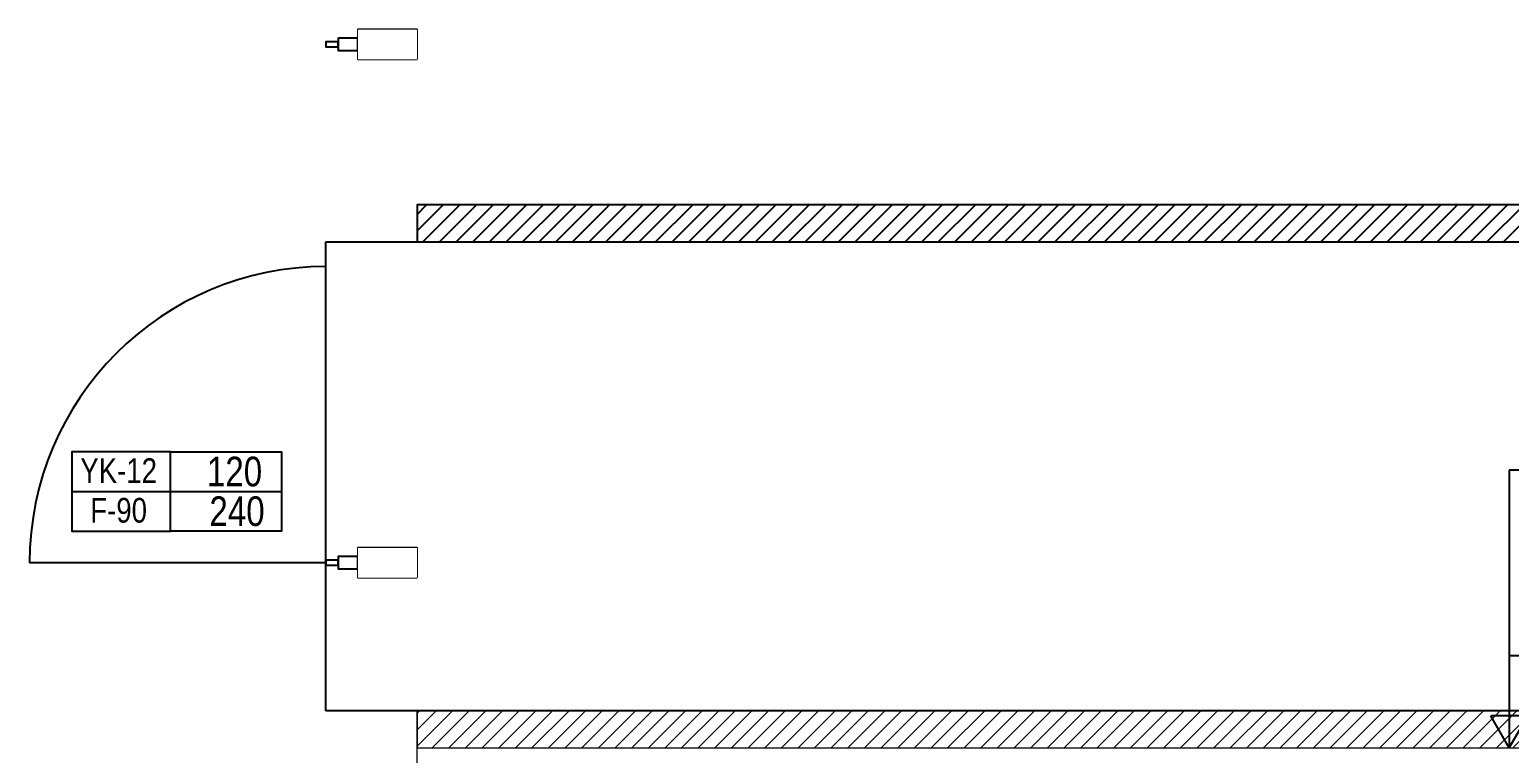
# Model space of a CAD drawing. Header units: centimetres. Extents: x -72470 to -43129, y -18750 to -16337.
# Drawn here: x -72470 to -71870, y -16679 to -16386 of the extents above; entities that cross this region are included whole.
import ezdxf
from ezdxf.enums import TextEntityAlignment as Align

# ---------------------------------------------------------------- set-up
doc = ezdxf.new("R2010")
doc.units = ezdxf.units.CM
doc.header["$MEASUREMENT"] = 0
doc.linetypes.add('DUZ', pattern=[0])
doc.layers.get('0').update_dxf_attribs({"linetype": 'DUZ', "lineweight": 0})
doc.layers.add('11-021_3001-BLOK_B_ZEMIN_KAT$0$2DALANNET', color=1, linetype='Continuous', plot=False)
for name, color, linetype in [('11-021_3001-BLOK_B_ZEMIN_KAT$0$2DDUVAR', 3, 'Continuous'), ('11-021_3001-BLOK_B_ZEMIN_KAT$0$2DKAPI', 180, 'Continuous'), ('11-021_3001-BLOK_B_ZEMIN_KAT$0$2DKAPIPOZU', 162, 'Continuous'), ('11-021_3001-BLOK_B_ZEMIN_KAT$0$2DKONST1', 6, 'Continuous'), ('11-021_3001-BLOK_B_ZEMIN_KAT$0$2DPOZ DUVAR', 144, 'Continuous'), ('11-021_3001-BLOK_B_ZEMIN_KAT$0$2DTARAMA-DUVAR', 250, 'Continuous')]:
    doc.layers.add(name, color=color, linetype=linetype)
doc.layers.add('TEFRIS', color=30, linetype='Continuous', lineweight=9)
doc.styles.add('11-021_3001-BLOK_B_ZEMIN_KAT$0$ARIAL', font='arial.ttf', dxfattribs={"width": 0.8})
doc.styles.add('11-021_3001-BLOK_B_ZEMIN_KAT$0$OLCU', font='arial.ttf', dxfattribs={"width": 0.8})
doc.styles.add('11-021_3001-BLOK_B_ZEMIN_KAT$0$yazi', font='calibri.ttf', dxfattribs={"width": 0.6})
pattern_1 = [(45, (-64549.759, -17951.807), (-3.367596, 3.367596), [])]

# ---------------------------------------------------------------- blocks, each defined once
blk = doc.blocks.new('11-021_3001-BLOK_B_ZEMIN_KAT$0$KT-120')
blk.add_lwpolyline([(0, 0), (0, 120)])
blk.add_arc((0, 0), 120, 0, 90)
blk = doc.blocks.new('*U16')
for p, q in [((-3.64, 0), (-12.3, 5)), ((-12.3, 5), (-12.3, -5)), ((-78.6, 0), (-28.6, 0)), ((-28.6, 0), (-3.64, 0)), ((-3.64, 0), (-12.3, -5))]:
    blk.add_line(p, q)
blk.add_lwpolyline([(-78.6, 0), (-28.6, 0), (-28.6, 20), (-78.6, 20)], close=True)
at = {"style": '11-021_3001-BLOK_B_ZEMIN_KAT$0$yazi'}
blk.add_attdef('DUVARTIPI', text='', height=9, dxfattribs=at).set_placement((-52.63, 8.31), align=Align.MIDDLE_CENTER)
blk = doc.blocks.new('11-021_3001-BLOK_B_ZEMIN_KAT$0$KAPINO')
blk.add_line((-19.02, 11.06), (65.98, 11.06))
for points in [[(20.98, 27.13), (-19.02, 27.13), (-19.02, -5), (20.98, -5)], [(20.98, 27.13), (65.98, 27.13), (65.98, -5), (20.98, -5)]]:
    blk.add_lwpolyline(points, close=True)
at = {"color": 2, "style": '11-021_3001-BLOK_B_ZEMIN_KAT$0$OLCU', "width": 0.8}
for tag, height, p in [('KAP.NO', 10, (-0.03, 19.47)), ('GENISLIK', 12, (46.93, 19.1)), ('YANGIN', 10, (-0.03, 3.4)), ('YUKSEKLIK', 12, (47.93, 3.03))]:
    blk.add_attdef(tag, text='', height=height, dxfattribs=at).set_placement(p, align=Align.MIDDLE_CENTER)

msp = doc.modelspace()

# ---------------------------------------------------------------- hatches: boundary and pattern name
at = {"layer": '11-021_3001-BLOK_B_ZEMIN_KAT$0$2DTARAMA-DUVAR'}
h = msp.add_hatch(dxfattribs=at)
h.set_pattern_fill('ANSI31', color=256, scale=1.5)
h.set_pattern_definition(pattern_1)
h.paths.add_polyline_path([(-71484.76, -16456.81), (-72312.76, -16456.81), (-72312.76, -16471.81), (-71469.76, -16471.81), (-71469.76, -16406.81), (-71449.46, -16406.81), (-71449.76, -16391.81), (-71484.76, -16391.81)])
at = {"layer": 'TEFRIS', "linetype": 'Continuous'}
h = msp.add_hatch(dxfattribs=at)
h.set_pattern_fill('ANSI31', color=0, scale=1.5)
h.set_pattern_definition(pattern_1)
h.paths.add_polyline_path([(-71407.26, -16661.81), (-72312.76, -16661.81), (-72312.76, -16676.81), (-71407.26, -16676.81)])

# ---------------------------------------------------------------- linework, layer by layer
at = {"layer": '11-021_3001-BLOK_B_ZEMIN_KAT$0$2DDUVAR', "ltscale": 0.0001}
msp.add_lwpolyline([(-71484.76, -16391.81), (-71484.76, -16456.81), (-72312.76, -16456.81), (-72312.76, -16471.81), (-71469.76, -16471.81), (-71469.76, -16406.81), (-71449.76, -16406.81), (-71449.76, -16391.81), (-71484.76, -16391.81)], dxfattribs=at)
at = {"layer": '11-021_3001-BLOK_B_ZEMIN_KAT$0$2DKONST1'}
for points in [[(-72312.76, -16397.81), (-72312.76, -16385.81), (-72336.76, -16385.81), (-72336.76, -16397.81)], [(-72313.76, -16396.81), (-72313.76, -16386.81), (-72335.76, -16386.81), (-72335.76, -16396.81)], [(-72344.76, -16392.81), (-72344.76, -16390.81), (-72349.76, -16390.81), (-72349.76, -16392.81)], [(-72344.76, -16392.81), (-72344.76, -16390.81), (-72349.76, -16390.81), (-72349.76, -16392.81)], [(-72344.76, -16392.81), (-72344.76, -16390.81), (-72349.76, -16390.81), (-72349.76, -16392.81)], [(-72344.76, -16392.81), (-72344.76, -16390.81), (-72349.76, -16390.81), (-72349.76, -16392.81)], [(-72344.76, -16392.81), (-72344.76, -16390.81), (-72349.76, -16390.81), (-72349.76, -16392.81)], [(-72344.76, -16392.81), (-72344.76, -16390.81), (-72349.76, -16390.81), (-72349.76, -16392.81)], [(-72344.76, -16392.81), (-72344.76, -16390.81), (-72349.76, -16390.81), (-72349.76, -16392.81)], [(-72344.76, -16392.81), (-72344.76, -16390.81), (-72349.76, -16390.81), (-72349.76, -16392.81)], [(-72344.76, -16392.81), (-72344.76, -16390.81), (-72349.76, -16390.81), (-72349.76, -16392.81)], [(-72344.76, -16392.81), (-72344.76, -16390.81), (-72349.76, -16390.81), (-72349.76, -16392.81)], [(-72344.76, -16392.81), (-72344.76, -16390.81), (-72349.76, -16390.81), (-72349.76, -16392.81)], [(-72344.76, -16392.81), (-72344.76, -16390.81), (-72349.76, -16390.81), (-72349.76, -16392.81)], [(-72344.76, -16392.81), (-72344.76, -16390.81), (-72349.76, -16390.81), (-72349.76, -16392.81)], [(-72344.76, -16392.81), (-72344.76, -16390.81), (-72349.76, -16390.81), (-72349.76, -16392.81)], [(-72344.76, -16392.81), (-72344.76, -16390.81), (-72349.76, -16390.81), (-72349.76, -16392.81)], [(-72344.76, -16392.81), (-72344.76, -16390.81), (-72349.76, -16390.81), (-72349.76, -16392.81)], [(-72344.76, -16392.81), (-72344.76, -16390.81), (-72349.76, -16390.81), (-72349.76, -16392.81)], [(-72344.76, -16392.81), (-72344.76, -16390.81), (-72349.76, -16390.81), (-72349.76, -16392.81)], [(-72344.76, -16392.81), (-72344.76, -16390.81), (-72349.76, -16390.81), (-72349.76, -16392.81)], [(-72344.76, -16392.81), (-72344.76, -16390.81), (-72349.76, -16390.81), (-72349.76, -16392.81)], [(-72344.76, -16392.81), (-72344.76, -16390.81), (-72349.76, -16390.81), (-72349.76, -16392.81)], [(-72344.76, -16392.81), (-72344.76, -16390.81), (-72349.76, -16390.81), (-72349.76, -16392.81)], [(-72344.76, -16392.81), (-72344.76, -16390.81), (-72349.76, -16390.81), (-72349.76, -16392.81)], [(-72344.76, -16392.81), (-72344.76, -16390.81), (-72349.76, -16390.81), (-72349.76, -16392.81)], [(-72344.76, -16392.81), (-72344.76, -16390.81), (-72349.76, -16390.81), (-72349.76, -16392.81)], [(-72336.76, -16394.31), (-72336.76, -16389.31), (-72344.76, -16389.31), (-72344.76, -16394.31)], [(-72312.76, -16607.81), (-72312.76, -16595.81), (-72336.76, -16595.81), (-72336.76, -16607.81)], [(-72313.76, -16606.81), (-72313.76, -16596.81), (-72335.76, -16596.81), (-72335.76, -16606.81)], [(-72344.76, -16602.81), (-72344.76, -16600.81), (-72349.76, -16600.81), (-72349.76, -16602.81)], [(-72344.76, -16602.81), (-72344.76, -16600.81), (-72349.76, -16600.81), (-72349.76, -16602.81)], [(-72344.76, -16602.81), (-72344.76, -16600.81), (-72349.76, -16600.81), (-72349.76, -16602.81)], [(-72344.76, -16602.81), (-72344.76, -16600.81), (-72349.76, -16600.81), (-72349.76, -16602.81)], [(-72344.76, -16602.81), (-72344.76, -16600.81), (-72349.76, -16600.81), (-72349.76, -16602.81)], [(-72344.76, -16602.81), (-72344.76, -16600.81), (-72349.76, -16600.81), (-72349.76, -16602.81)], [(-72344.76, -16602.81), (-72344.76, -16600.81), (-72349.76, -16600.81), (-72349.76, -16602.81)], [(-72344.76, -16602.81), (-72344.76, -16600.81), (-72349.76, -16600.81), (-72349.76, -16602.81)], [(-72344.76, -16602.81), (-72344.76, -16600.81), (-72349.76, -16600.81), (-72349.76, -16602.81)], [(-72344.76, -16602.81), (-72344.76, -16600.81), (-72349.76, -16600.81), (-72349.76, -16602.81)], [(-72344.76, -16602.81), (-72344.76, -16600.81), (-72349.76, -16600.81), (-72349.76, -16602.81)], [(-72344.76, -16602.81), (-72344.76, -16600.81), (-72349.76, -16600.81), (-72349.76, -16602.81)], [(-72344.76, -16602.81), (-72344.76, -16600.81), (-72349.76, -16600.81), (-72349.76, -16602.81)], [(-72344.76, -16602.81), (-72344.76, -16600.81), (-72349.76, -16600.81), (-72349.76, -16602.81)], [(-72344.76, -16602.81), (-72344.76, -16600.81), (-72349.76, -16600.81), (-72349.76, -16602.81)], [(-72344.76, -16602.81), (-72344.76, -16600.81), (-72349.76, -16600.81), (-72349.76, -16602.81)], [(-72344.76, -16602.81), (-72344.76, -16600.81), (-72349.76, -16600.81), (-72349.76, -16602.81)], [(-72344.76, -16602.81), (-72344.76, -16600.81), (-72349.76, -16600.81), (-72349.76, -16602.81)], [(-72344.76, -16602.81), (-72344.76, -16600.81), (-72349.76, -16600.81), (-72349.76, -16602.81)], [(-72344.76, -16602.81), (-72344.76, -16600.81), (-72349.76, -16600.81), (-72349.76, -16602.81)], [(-72344.76, -16602.81), (-72344.76, -16600.81), (-72349.76, -16600.81), (-72349.76, -16602.81)], [(-72344.76, -16602.81), (-72344.76, -16600.81), (-72349.76, -16600.81), (-72349.76, -16602.81)], [(-72344.76, -16602.81), (-72344.76, -16600.81), (-72349.76, -16600.81), (-72349.76, -16602.81)], [(-72344.76, -16602.81), (-72344.76, -16600.81), (-72349.76, -16600.81), (-72349.76, -16602.81)], [(-72344.76, -16602.81), (-72344.76, -16600.81), (-72349.76, -16600.81), (-72349.76, -16602.81)], [(-72336.76, -16604.31), (-72336.76, -16599.31), (-72344.76, -16599.31), (-72344.76, -16604.31)]]:
    msp.add_lwpolyline(points, close=True, dxfattribs=at)
at = {"layer": 'TEFRIS', "color": 0, "linetype": 'Continuous'}
msp.add_line((-72312.68, -16806.31), (-72312.76, -16661.81), dxfattribs=at)
msp.add_lwpolyline([(-71407.26, -16661.81), (-72312.76, -16661.81), (-72312.76, -16676.81), (-71407.26, -16676.81)], dxfattribs=at)

# ---------------------------------------------------------------- block references
at = {"layer": '11-021_3001-BLOK_B_ZEMIN_KAT$0$2DKAPI', "rotation": 90}
msp.add_blockref('11-021_3001-BLOK_B_ZEMIN_KAT$0$KT-120', (-72349.76, -16601.81), dxfattribs=at)
at = {"layer": '11-021_3001-BLOK_B_ZEMIN_KAT$0$2DKAPIPOZU'}
msp.add_blockref('11-021_3001-BLOK_B_ZEMIN_KAT$0$KAPINO', (-72433.66, -16583.95), dxfattribs=at).add_auto_attribs({'KAP.NO': 'YK-12', 'GENISLIK': '120', 'YUKSEKLIK': '240', 'YANGIN': 'F-90'})
at = {"layer": '11-021_3001-BLOK_B_ZEMIN_KAT$0$2DPOZ DUVAR'}
ref = msp.add_blockref('*U16', (-71870.36, -16682.27), dxfattribs=dict(at, xscale=1.5, yscale=1.5, zscale=1.5, rotation=270))
ref.add_attrib('DUVARTIPI', 'DB-42', dxfattribs={"layer": '0', "height": 13.5, "rotation": 90, "style": '11-021_3001-BLOK_B_ZEMIN_KAT$0$ARIAL', "width": 0.8}).set_placement((-71855.12, -16603.81), align=Align.MIDDLE_CENTER)

# ---------------------------------------------------------------- next in the draw order: wipeouts: each hides what was drawn before it
for points in [[(-72312.76, -16397.81), (-72336.76, -16397.81), (-72336.76, -16385.81), (-72312.76, -16385.81)], [(-72312.76, -16607.81), (-72336.76, -16607.81), (-72336.76, -16595.81), (-72312.76, -16595.81)]]:
    msp.add_wipeout(points).dxf.layer = '11-021_3001-BLOK_B_ZEMIN_KAT$0$2DKONST1'

# ---------------------------------------------------------------- next in the draw order: linework, layer by layer
at = {"layer": '11-021_3001-BLOK_B_ZEMIN_KAT$0$2DKONST1'}
for points in [[(-72312.76, -16397.81), (-72312.76, -16385.81), (-72336.76, -16385.81), (-72336.76, -16397.81)], [(-72313.76, -16396.81), (-72313.76, -16386.81), (-72335.76, -16386.81), (-72335.76, -16396.81)], [(-72336.76, -16394.31), (-72336.76, -16389.31), (-72344.76, -16389.31), (-72344.76, -16394.31)], [(-72312.76, -16607.81), (-72312.76, -16595.81), (-72336.76, -16595.81), (-72336.76, -16607.81)], [(-72313.76, -16606.81), (-72313.76, -16596.81), (-72335.76, -16596.81), (-72335.76, -16606.81)], [(-72336.76, -16604.31), (-72336.76, -16599.31), (-72344.76, -16599.31), (-72344.76, -16604.31)]]:
    msp.add_lwpolyline(points, close=True, dxfattribs=at)

# ---------------------------------------------------------------- next in the draw order: wipeouts: each hides what was drawn before it
for points in [[(-72312.76, -16397.81), (-72336.76, -16397.81), (-72336.76, -16385.81), (-72312.76, -16385.81)], [(-72312.76, -16607.81), (-72336.76, -16607.81), (-72336.76, -16595.81), (-72312.76, -16595.81)]]:
    msp.add_wipeout(points).dxf.layer = '11-021_3001-BLOK_B_ZEMIN_KAT$0$2DKONST1'

# ---------------------------------------------------------------- next in the draw order: linework, layer by layer
for points in [[(-72312.76, -16397.81), (-72312.76, -16385.81), (-72336.76, -16385.81), (-72336.76, -16397.81)], [(-72313.76, -16396.81), (-72313.76, -16386.81), (-72335.76, -16386.81), (-72335.76, -16396.81)], [(-72336.76, -16394.31), (-72336.76, -16389.31), (-72344.76, -16389.31), (-72344.76, -16394.31)], [(-72312.76, -16607.81), (-72312.76, -16595.81), (-72336.76, -16595.81), (-72336.76, -16607.81)], [(-72313.76, -16606.81), (-72313.76, -16596.81), (-72335.76, -16596.81), (-72335.76, -16606.81)], [(-72336.76, -16604.31), (-72336.76, -16599.31), (-72344.76, -16599.31), (-72344.76, -16604.31)]]:
    msp.add_lwpolyline(points, close=True, dxfattribs=at)

# ---------------------------------------------------------------- next in the draw order: wipeouts: each hides what was drawn before it
for points in [[(-72312.76, -16397.81), (-72336.76, -16397.81), (-72336.76, -16385.81), (-72312.76, -16385.81)], [(-72312.76, -16607.81), (-72336.76, -16607.81), (-72336.76, -16595.81), (-72312.76, -16595.81)]]:
    msp.add_wipeout(points).dxf.layer = '11-021_3001-BLOK_B_ZEMIN_KAT$0$2DKONST1'

# ---------------------------------------------------------------- next in the draw order: linework, layer by layer
for points in [[(-72312.76, -16397.81), (-72312.76, -16385.81), (-72336.76, -16385.81), (-72336.76, -16397.81)], [(-72313.76, -16396.81), (-72313.76, -16386.81), (-72335.76, -16386.81), (-72335.76, -16396.81)], [(-72336.76, -16394.31), (-72336.76, -16389.31), (-72344.76, -16389.31), (-72344.76, -16394.31)], [(-72312.76, -16607.81), (-72312.76, -16595.81), (-72336.76, -16595.81), (-72336.76, -16607.81)], [(-72313.76, -16606.81), (-72313.76, -16596.81), (-72335.76, -16596.81), (-72335.76, -16606.81)], [(-72336.76, -16604.31), (-72336.76, -16599.31), (-72344.76, -16599.31), (-72344.76, -16604.31)]]:
    msp.add_lwpolyline(points, close=True, dxfattribs=at)

# ---------------------------------------------------------------- next in the draw order: wipeouts: each hides what was drawn before it
for points in [[(-72312.76, -16397.81), (-72336.76, -16397.81), (-72336.76, -16385.81), (-72312.76, -16385.81)], [(-72312.76, -16607.81), (-72336.76, -16607.81), (-72336.76, -16595.81), (-72312.76, -16595.81)]]:
    msp.add_wipeout(points).dxf.layer = '11-021_3001-BLOK_B_ZEMIN_KAT$0$2DKONST1'

# ---------------------------------------------------------------- next in the draw order: linework, layer by layer
for points in [[(-72312.76, -16397.81), (-72312.76, -16385.81), (-72336.76, -16385.81), (-72336.76, -16397.81)], [(-72313.76, -16396.81), (-72313.76, -16386.81), (-72335.76, -16386.81), (-72335.76, -16396.81)], [(-72336.76, -16394.31), (-72336.76, -16389.31), (-72344.76, -16389.31), (-72344.76, -16394.31)], [(-72312.76, -16607.81), (-72312.76, -16595.81), (-72336.76, -16595.81), (-72336.76, -16607.81)], [(-72313.76, -16606.81), (-72313.76, -16596.81), (-72335.76, -16596.81), (-72335.76, -16606.81)], [(-72336.76, -16604.31), (-72336.76, -16599.31), (-72344.76, -16599.31), (-72344.76, -16604.31)]]:
    msp.add_lwpolyline(points, close=True, dxfattribs=at)

# ---------------------------------------------------------------- next in the draw order: wipeouts: each hides what was drawn before it
for points in [[(-72312.76, -16397.81), (-72336.76, -16397.81), (-72336.76, -16385.81), (-72312.76, -16385.81)], [(-72312.76, -16607.81), (-72336.76, -16607.81), (-72336.76, -16595.81), (-72312.76, -16595.81)]]:
    msp.add_wipeout(points).dxf.layer = '11-021_3001-BLOK_B_ZEMIN_KAT$0$2DKONST1'

# ---------------------------------------------------------------- next in the draw order: linework, layer by layer
for points in [[(-72312.76, -16397.81), (-72312.76, -16385.81), (-72336.76, -16385.81), (-72336.76, -16397.81)], [(-72313.76, -16396.81), (-72313.76, -16386.81), (-72335.76, -16386.81), (-72335.76, -16396.81)], [(-72336.76, -16394.31), (-72336.76, -16389.31), (-72344.76, -16389.31), (-72344.76, -16394.31)], [(-72312.76, -16607.81), (-72312.76, -16595.81), (-72336.76, -16595.81), (-72336.76, -16607.81)], [(-72313.76, -16606.81), (-72313.76, -16596.81), (-72335.76, -16596.81), (-72335.76, -16606.81)], [(-72336.76, -16604.31), (-72336.76, -16599.31), (-72344.76, -16599.31), (-72344.76, -16604.31)]]:
    msp.add_lwpolyline(points, close=True, dxfattribs=at)

# ---------------------------------------------------------------- next in the draw order: wipeouts: each hides what was drawn before it
for points in [[(-72312.76, -16397.81), (-72336.76, -16397.81), (-72336.76, -16385.81), (-72312.76, -16385.81)], [(-72312.76, -16607.81), (-72336.76, -16607.81), (-72336.76, -16595.81), (-72312.76, -16595.81)]]:
    msp.add_wipeout(points).dxf.layer = '11-021_3001-BLOK_B_ZEMIN_KAT$0$2DKONST1'

# ---------------------------------------------------------------- next in the draw order: linework, layer by layer
for points in [[(-72312.76, -16397.81), (-72312.76, -16385.81), (-72336.76, -16385.81), (-72336.76, -16397.81)], [(-72313.76, -16396.81), (-72313.76, -16386.81), (-72335.76, -16386.81), (-72335.76, -16396.81)], [(-72336.76, -16394.31), (-72336.76, -16389.31), (-72344.76, -16389.31), (-72344.76, -16394.31)], [(-72312.76, -16607.81), (-72312.76, -16595.81), (-72336.76, -16595.81), (-72336.76, -16607.81)], [(-72313.76, -16606.81), (-72313.76, -16596.81), (-72335.76, -16596.81), (-72335.76, -16606.81)], [(-72336.76, -16604.31), (-72336.76, -16599.31), (-72344.76, -16599.31), (-72344.76, -16604.31)]]:
    msp.add_lwpolyline(points, close=True, dxfattribs=at)

# ---------------------------------------------------------------- next in the draw order: wipeouts: each hides what was drawn before it
for points in [[(-72312.76, -16397.81), (-72336.76, -16397.81), (-72336.76, -16385.81), (-72312.76, -16385.81)], [(-72312.76, -16607.81), (-72336.76, -16607.81), (-72336.76, -16595.81), (-72312.76, -16595.81)]]:
    msp.add_wipeout(points).dxf.layer = '11-021_3001-BLOK_B_ZEMIN_KAT$0$2DKONST1'

# ---------------------------------------------------------------- next in the draw order: linework, layer by layer
for points in [[(-72312.76, -16397.81), (-72312.76, -16385.81), (-72336.76, -16385.81), (-72336.76, -16397.81)], [(-72313.76, -16396.81), (-72313.76, -16386.81), (-72335.76, -16386.81), (-72335.76, -16396.81)], [(-72336.76, -16394.31), (-72336.76, -16389.31), (-72344.76, -16389.31), (-72344.76, -16394.31)], [(-72312.76, -16607.81), (-72312.76, -16595.81), (-72336.76, -16595.81), (-72336.76, -16607.81)], [(-72313.76, -16606.81), (-72313.76, -16596.81), (-72335.76, -16596.81), (-72335.76, -16606.81)], [(-72336.76, -16604.31), (-72336.76, -16599.31), (-72344.76, -16599.31), (-72344.76, -16604.31)]]:
    msp.add_lwpolyline(points, close=True, dxfattribs=at)

# ---------------------------------------------------------------- next in the draw order: wipeouts: each hides what was drawn before it
for points in [[(-72312.76, -16397.81), (-72336.76, -16397.81), (-72336.76, -16385.81), (-72312.76, -16385.81)], [(-72312.76, -16607.81), (-72336.76, -16607.81), (-72336.76, -16595.81), (-72312.76, -16595.81)]]:
    msp.add_wipeout(points).dxf.layer = '11-021_3001-BLOK_B_ZEMIN_KAT$0$2DKONST1'

# ---------------------------------------------------------------- next in the draw order: linework, layer by layer
for points in [[(-72312.76, -16397.81), (-72312.76, -16385.81), (-72336.76, -16385.81), (-72336.76, -16397.81)], [(-72313.76, -16396.81), (-72313.76, -16386.81), (-72335.76, -16386.81), (-72335.76, -16396.81)], [(-72336.76, -16394.31), (-72336.76, -16389.31), (-72344.76, -16389.31), (-72344.76, -16394.31)], [(-72312.76, -16607.81), (-72312.76, -16595.81), (-72336.76, -16595.81), (-72336.76, -16607.81)], [(-72313.76, -16606.81), (-72313.76, -16596.81), (-72335.76, -16596.81), (-72335.76, -16606.81)], [(-72336.76, -16604.31), (-72336.76, -16599.31), (-72344.76, -16599.31), (-72344.76, -16604.31)]]:
    msp.add_lwpolyline(points, close=True, dxfattribs=at)

# ---------------------------------------------------------------- next in the draw order: wipeouts: each hides what was drawn before it
for points in [[(-72312.76, -16397.81), (-72336.76, -16397.81), (-72336.76, -16385.81), (-72312.76, -16385.81)], [(-72312.76, -16607.81), (-72336.76, -16607.81), (-72336.76, -16595.81), (-72312.76, -16595.81)]]:
    msp.add_wipeout(points).dxf.layer = '11-021_3001-BLOK_B_ZEMIN_KAT$0$2DKONST1'

# ---------------------------------------------------------------- next in the draw order: linework, layer by layer
for points in [[(-72312.76, -16397.81), (-72312.76, -16385.81), (-72336.76, -16385.81), (-72336.76, -16397.81)], [(-72313.76, -16396.81), (-72313.76, -16386.81), (-72335.76, -16386.81), (-72335.76, -16396.81)], [(-72336.76, -16394.31), (-72336.76, -16389.31), (-72344.76, -16389.31), (-72344.76, -16394.31)], [(-72312.76, -16607.81), (-72312.76, -16595.81), (-72336.76, -16595.81), (-72336.76, -16607.81)], [(-72313.76, -16606.81), (-72313.76, -16596.81), (-72335.76, -16596.81), (-72335.76, -16606.81)], [(-72336.76, -16604.31), (-72336.76, -16599.31), (-72344.76, -16599.31), (-72344.76, -16604.31)]]:
    msp.add_lwpolyline(points, close=True, dxfattribs=at)

# ---------------------------------------------------------------- next in the draw order: wipeouts: each hides what was drawn before it
for points in [[(-72312.76, -16397.81), (-72336.76, -16397.81), (-72336.76, -16385.81), (-72312.76, -16385.81)], [(-72312.76, -16607.81), (-72336.76, -16607.81), (-72336.76, -16595.81), (-72312.76, -16595.81)]]:
    msp.add_wipeout(points).dxf.layer = '11-021_3001-BLOK_B_ZEMIN_KAT$0$2DKONST1'

# ---------------------------------------------------------------- next in the draw order: linework, layer by layer
for points in [[(-72312.76, -16397.81), (-72312.76, -16385.81), (-72336.76, -16385.81), (-72336.76, -16397.81)], [(-72313.76, -16396.81), (-72313.76, -16386.81), (-72335.76, -16386.81), (-72335.76, -16396.81)], [(-72336.76, -16394.31), (-72336.76, -16389.31), (-72344.76, -16389.31), (-72344.76, -16394.31)], [(-72312.76, -16607.81), (-72312.76, -16595.81), (-72336.76, -16595.81), (-72336.76, -16607.81)], [(-72313.76, -16606.81), (-72313.76, -16596.81), (-72335.76, -16596.81), (-72335.76, -16606.81)], [(-72336.76, -16604.31), (-72336.76, -16599.31), (-72344.76, -16599.31), (-72344.76, -16604.31)]]:
    msp.add_lwpolyline(points, close=True, dxfattribs=at)

# ---------------------------------------------------------------- next in the draw order: wipeouts: each hides what was drawn before it
for points in [[(-72312.76, -16397.81), (-72336.76, -16397.81), (-72336.76, -16385.81), (-72312.76, -16385.81)], [(-72312.76, -16607.81), (-72336.76, -16607.81), (-72336.76, -16595.81), (-72312.76, -16595.81)]]:
    msp.add_wipeout(points).dxf.layer = '11-021_3001-BLOK_B_ZEMIN_KAT$0$2DKONST1'

# ---------------------------------------------------------------- next in the draw order: linework, layer by layer
for points in [[(-72312.76, -16397.81), (-72312.76, -16385.81), (-72336.76, -16385.81), (-72336.76, -16397.81)], [(-72313.76, -16396.81), (-72313.76, -16386.81), (-72335.76, -16386.81), (-72335.76, -16396.81)], [(-72336.76, -16394.31), (-72336.76, -16389.31), (-72344.76, -16389.31), (-72344.76, -16394.31)], [(-72312.76, -16607.81), (-72312.76, -16595.81), (-72336.76, -16595.81), (-72336.76, -16607.81)], [(-72313.76, -16606.81), (-72313.76, -16596.81), (-72335.76, -16596.81), (-72335.76, -16606.81)], [(-72336.76, -16604.31), (-72336.76, -16599.31), (-72344.76, -16599.31), (-72344.76, -16604.31)]]:
    msp.add_lwpolyline(points, close=True, dxfattribs=at)

# ---------------------------------------------------------------- next in the draw order: wipeouts: each hides what was drawn before it
for points in [[(-72312.76, -16397.81), (-72336.76, -16397.81), (-72336.76, -16385.81), (-72312.76, -16385.81)], [(-72312.76, -16607.81), (-72336.76, -16607.81), (-72336.76, -16595.81), (-72312.76, -16595.81)]]:
    msp.add_wipeout(points).dxf.layer = '11-021_3001-BLOK_B_ZEMIN_KAT$0$2DKONST1'

# ---------------------------------------------------------------- next in the draw order: linework, layer by layer
for points in [[(-72312.76, -16397.81), (-72312.76, -16385.81), (-72336.76, -16385.81), (-72336.76, -16397.81)], [(-72313.76, -16396.81), (-72313.76, -16386.81), (-72335.76, -16386.81), (-72335.76, -16396.81)], [(-72336.76, -16394.31), (-72336.76, -16389.31), (-72344.76, -16389.31), (-72344.76, -16394.31)], [(-72312.76, -16607.81), (-72312.76, -16595.81), (-72336.76, -16595.81), (-72336.76, -16607.81)], [(-72313.76, -16606.81), (-72313.76, -16596.81), (-72335.76, -16596.81), (-72335.76, -16606.81)], [(-72336.76, -16604.31), (-72336.76, -16599.31), (-72344.76, -16599.31), (-72344.76, -16604.31)]]:
    msp.add_lwpolyline(points, close=True, dxfattribs=at)

# ---------------------------------------------------------------- next in the draw order: wipeouts: each hides what was drawn before it
for points in [[(-72312.76, -16397.81), (-72336.76, -16397.81), (-72336.76, -16385.81), (-72312.76, -16385.81)], [(-72312.76, -16607.81), (-72336.76, -16607.81), (-72336.76, -16595.81), (-72312.76, -16595.81)]]:
    msp.add_wipeout(points).dxf.layer = '11-021_3001-BLOK_B_ZEMIN_KAT$0$2DKONST1'

# ---------------------------------------------------------------- next in the draw order: linework, layer by layer
for points in [[(-72312.76, -16397.81), (-72312.76, -16385.81), (-72336.76, -16385.81), (-72336.76, -16397.81)], [(-72313.76, -16396.81), (-72313.76, -16386.81), (-72335.76, -16386.81), (-72335.76, -16396.81)], [(-72336.76, -16394.31), (-72336.76, -16389.31), (-72344.76, -16389.31), (-72344.76, -16394.31)], [(-72312.76, -16607.81), (-72312.76, -16595.81), (-72336.76, -16595.81), (-72336.76, -16607.81)], [(-72313.76, -16606.81), (-72313.76, -16596.81), (-72335.76, -16596.81), (-72335.76, -16606.81)], [(-72336.76, -16604.31), (-72336.76, -16599.31), (-72344.76, -16599.31), (-72344.76, -16604.31)]]:
    msp.add_lwpolyline(points, close=True, dxfattribs=at)

# ---------------------------------------------------------------- next in the draw order: wipeouts: each hides what was drawn before it
for points in [[(-72312.76, -16397.81), (-72336.76, -16397.81), (-72336.76, -16385.81), (-72312.76, -16385.81)], [(-72312.76, -16607.81), (-72336.76, -16607.81), (-72336.76, -16595.81), (-72312.76, -16595.81)]]:
    msp.add_wipeout(points).dxf.layer = '11-021_3001-BLOK_B_ZEMIN_KAT$0$2DKONST1'

# ---------------------------------------------------------------- next in the draw order: linework, layer by layer
for points in [[(-72312.76, -16397.81), (-72312.76, -16385.81), (-72336.76, -16385.81), (-72336.76, -16397.81)], [(-72313.76, -16396.81), (-72313.76, -16386.81), (-72335.76, -16386.81), (-72335.76, -16396.81)], [(-72336.76, -16394.31), (-72336.76, -16389.31), (-72344.76, -16389.31), (-72344.76, -16394.31)], [(-72312.76, -16607.81), (-72312.76, -16595.81), (-72336.76, -16595.81), (-72336.76, -16607.81)], [(-72313.76, -16606.81), (-72313.76, -16596.81), (-72335.76, -16596.81), (-72335.76, -16606.81)], [(-72336.76, -16604.31), (-72336.76, -16599.31), (-72344.76, -16599.31), (-72344.76, -16604.31)]]:
    msp.add_lwpolyline(points, close=True, dxfattribs=at)

# ---------------------------------------------------------------- next in the draw order: wipeouts: each hides what was drawn before it
for points in [[(-72312.76, -16397.81), (-72336.76, -16397.81), (-72336.76, -16385.81), (-72312.76, -16385.81)], [(-72312.76, -16607.81), (-72336.76, -16607.81), (-72336.76, -16595.81), (-72312.76, -16595.81)]]:
    msp.add_wipeout(points).dxf.layer = '11-021_3001-BLOK_B_ZEMIN_KAT$0$2DKONST1'

# ---------------------------------------------------------------- next in the draw order: linework, layer by layer
for points in [[(-72312.76, -16397.81), (-72312.76, -16385.81), (-72336.76, -16385.81), (-72336.76, -16397.81)], [(-72313.76, -16396.81), (-72313.76, -16386.81), (-72335.76, -16386.81), (-72335.76, -16396.81)], [(-72336.76, -16394.31), (-72336.76, -16389.31), (-72344.76, -16389.31), (-72344.76, -16394.31)], [(-72312.76, -16607.81), (-72312.76, -16595.81), (-72336.76, -16595.81), (-72336.76, -16607.81)], [(-72313.76, -16606.81), (-72313.76, -16596.81), (-72335.76, -16596.81), (-72335.76, -16606.81)], [(-72336.76, -16604.31), (-72336.76, -16599.31), (-72344.76, -16599.31), (-72344.76, -16604.31)]]:
    msp.add_lwpolyline(points, close=True, dxfattribs=at)

# ---------------------------------------------------------------- next in the draw order: wipeouts: each hides what was drawn before it
for points in [[(-72312.76, -16397.81), (-72336.76, -16397.81), (-72336.76, -16385.81), (-72312.76, -16385.81)], [(-72312.76, -16607.81), (-72336.76, -16607.81), (-72336.76, -16595.81), (-72312.76, -16595.81)]]:
    msp.add_wipeout(points).dxf.layer = '11-021_3001-BLOK_B_ZEMIN_KAT$0$2DKONST1'

# ---------------------------------------------------------------- next in the draw order: linework, layer by layer
for points in [[(-72312.76, -16397.81), (-72312.76, -16385.81), (-72336.76, -16385.81), (-72336.76, -16397.81)], [(-72313.76, -16396.81), (-72313.76, -16386.81), (-72335.76, -16386.81), (-72335.76, -16396.81)], [(-72336.76, -16394.31), (-72336.76, -16389.31), (-72344.76, -16389.31), (-72344.76, -16394.31)], [(-72312.76, -16607.81), (-72312.76, -16595.81), (-72336.76, -16595.81), (-72336.76, -16607.81)], [(-72313.76, -16606.81), (-72313.76, -16596.81), (-72335.76, -16596.81), (-72335.76, -16606.81)], [(-72336.76, -16604.31), (-72336.76, -16599.31), (-72344.76, -16599.31), (-72344.76, -16604.31)]]:
    msp.add_lwpolyline(points, close=True, dxfattribs=at)

# ---------------------------------------------------------------- next in the draw order: wipeouts: each hides what was drawn before it
for points in [[(-72312.76, -16397.81), (-72336.76, -16397.81), (-72336.76, -16385.81), (-72312.76, -16385.81)], [(-72312.76, -16607.81), (-72336.76, -16607.81), (-72336.76, -16595.81), (-72312.76, -16595.81)]]:
    msp.add_wipeout(points).dxf.layer = '11-021_3001-BLOK_B_ZEMIN_KAT$0$2DKONST1'

# ---------------------------------------------------------------- next in the draw order: linework, layer by layer
for points in [[(-72312.76, -16397.81), (-72312.76, -16385.81), (-72336.76, -16385.81), (-72336.76, -16397.81)], [(-72313.76, -16396.81), (-72313.76, -16386.81), (-72335.76, -16386.81), (-72335.76, -16396.81)], [(-72336.76, -16394.31), (-72336.76, -16389.31), (-72344.76, -16389.31), (-72344.76, -16394.31)], [(-72312.76, -16607.81), (-72312.76, -16595.81), (-72336.76, -16595.81), (-72336.76, -16607.81)], [(-72313.76, -16606.81), (-72313.76, -16596.81), (-72335.76, -16596.81), (-72335.76, -16606.81)], [(-72336.76, -16604.31), (-72336.76, -16599.31), (-72344.76, -16599.31), (-72344.76, -16604.31)]]:
    msp.add_lwpolyline(points, close=True, dxfattribs=at)

# ---------------------------------------------------------------- next in the draw order: wipeouts: each hides what was drawn before it
for points in [[(-72312.76, -16397.81), (-72336.76, -16397.81), (-72336.76, -16385.81), (-72312.76, -16385.81)], [(-72312.76, -16607.81), (-72336.76, -16607.81), (-72336.76, -16595.81), (-72312.76, -16595.81)]]:
    msp.add_wipeout(points).dxf.layer = '11-021_3001-BLOK_B_ZEMIN_KAT$0$2DKONST1'

# ---------------------------------------------------------------- next in the draw order: linework, layer by layer
for points in [[(-72312.76, -16397.81), (-72312.76, -16385.81), (-72336.76, -16385.81), (-72336.76, -16397.81)], [(-72313.76, -16396.81), (-72313.76, -16386.81), (-72335.76, -16386.81), (-72335.76, -16396.81)], [(-72336.76, -16394.31), (-72336.76, -16389.31), (-72344.76, -16389.31), (-72344.76, -16394.31)], [(-72312.76, -16607.81), (-72312.76, -16595.81), (-72336.76, -16595.81), (-72336.76, -16607.81)], [(-72313.76, -16606.81), (-72313.76, -16596.81), (-72335.76, -16596.81), (-72335.76, -16606.81)], [(-72336.76, -16604.31), (-72336.76, -16599.31), (-72344.76, -16599.31), (-72344.76, -16604.31)]]:
    msp.add_lwpolyline(points, close=True, dxfattribs=at)

# ---------------------------------------------------------------- next in the draw order: wipeouts: each hides what was drawn before it
for points in [[(-72312.76, -16397.81), (-72336.76, -16397.81), (-72336.76, -16385.81), (-72312.76, -16385.81)], [(-72312.76, -16607.81), (-72336.76, -16607.81), (-72336.76, -16595.81), (-72312.76, -16595.81)]]:
    msp.add_wipeout(points).dxf.layer = '11-021_3001-BLOK_B_ZEMIN_KAT$0$2DKONST1'

# ---------------------------------------------------------------- next in the draw order: linework, layer by layer
for points in [[(-72312.76, -16397.81), (-72312.76, -16385.81), (-72336.76, -16385.81), (-72336.76, -16397.81)], [(-72313.76, -16396.81), (-72313.76, -16386.81), (-72335.76, -16386.81), (-72335.76, -16396.81)], [(-72336.76, -16394.31), (-72336.76, -16389.31), (-72344.76, -16389.31), (-72344.76, -16394.31)], [(-72312.76, -16607.81), (-72312.76, -16595.81), (-72336.76, -16595.81), (-72336.76, -16607.81)], [(-72313.76, -16606.81), (-72313.76, -16596.81), (-72335.76, -16596.81), (-72335.76, -16606.81)], [(-72336.76, -16604.31), (-72336.76, -16599.31), (-72344.76, -16599.31), (-72344.76, -16604.31)]]:
    msp.add_lwpolyline(points, close=True, dxfattribs=at)

# ---------------------------------------------------------------- next in the draw order: wipeouts: each hides what was drawn before it
for points in [[(-72312.76, -16397.81), (-72336.76, -16397.81), (-72336.76, -16385.81), (-72312.76, -16385.81)], [(-72312.76, -16607.81), (-72336.76, -16607.81), (-72336.76, -16595.81), (-72312.76, -16595.81)]]:
    msp.add_wipeout(points).dxf.layer = '11-021_3001-BLOK_B_ZEMIN_KAT$0$2DKONST1'

# ---------------------------------------------------------------- next in the draw order: linework, layer by layer
for points in [[(-72312.76, -16397.81), (-72312.76, -16385.81), (-72336.76, -16385.81), (-72336.76, -16397.81)], [(-72313.76, -16396.81), (-72313.76, -16386.81), (-72335.76, -16386.81), (-72335.76, -16396.81)], [(-72336.76, -16394.31), (-72336.76, -16389.31), (-72344.76, -16389.31), (-72344.76, -16394.31)], [(-72312.76, -16607.81), (-72312.76, -16595.81), (-72336.76, -16595.81), (-72336.76, -16607.81)], [(-72313.76, -16606.81), (-72313.76, -16596.81), (-72335.76, -16596.81), (-72335.76, -16606.81)], [(-72336.76, -16604.31), (-72336.76, -16599.31), (-72344.76, -16599.31), (-72344.76, -16604.31)]]:
    msp.add_lwpolyline(points, close=True, dxfattribs=at)

# ---------------------------------------------------------------- next in the draw order: wipeouts: each hides what was drawn before it
for points in [[(-72312.76, -16397.81), (-72336.76, -16397.81), (-72336.76, -16385.81), (-72312.76, -16385.81)], [(-72312.76, -16607.81), (-72336.76, -16607.81), (-72336.76, -16595.81), (-72312.76, -16595.81)]]:
    msp.add_wipeout(points).dxf.layer = '11-021_3001-BLOK_B_ZEMIN_KAT$0$2DKONST1'

# ---------------------------------------------------------------- next in the draw order: linework, layer by layer
for points in [[(-72312.76, -16397.81), (-72312.76, -16385.81), (-72336.76, -16385.81), (-72336.76, -16397.81)], [(-72313.76, -16396.81), (-72313.76, -16386.81), (-72335.76, -16386.81), (-72335.76, -16396.81)], [(-72336.76, -16394.31), (-72336.76, -16389.31), (-72344.76, -16389.31), (-72344.76, -16394.31)], [(-72312.76, -16607.81), (-72312.76, -16595.81), (-72336.76, -16595.81), (-72336.76, -16607.81)], [(-72313.76, -16606.81), (-72313.76, -16596.81), (-72335.76, -16596.81), (-72335.76, -16606.81)], [(-72336.76, -16604.31), (-72336.76, -16599.31), (-72344.76, -16599.31), (-72344.76, -16604.31)]]:
    msp.add_lwpolyline(points, close=True, dxfattribs=at)

# ---------------------------------------------------------------- next in the draw order: wipeouts: each hides what was drawn before it
for points in [[(-72312.76, -16397.81), (-72336.76, -16397.81), (-72336.76, -16385.81), (-72312.76, -16385.81)], [(-72312.76, -16607.81), (-72336.76, -16607.81), (-72336.76, -16595.81), (-72312.76, -16595.81)]]:
    msp.add_wipeout(points).dxf.layer = '11-021_3001-BLOK_B_ZEMIN_KAT$0$2DKONST1'

# ---------------------------------------------------------------- next in the draw order: linework, layer by layer
for points in [[(-72312.76, -16397.81), (-72312.76, -16385.81), (-72336.76, -16385.81), (-72336.76, -16397.81)], [(-72313.76, -16396.81), (-72313.76, -16386.81), (-72335.76, -16386.81), (-72335.76, -16396.81)], [(-72336.76, -16394.31), (-72336.76, -16389.31), (-72344.76, -16389.31), (-72344.76, -16394.31)], [(-72312.76, -16607.81), (-72312.76, -16595.81), (-72336.76, -16595.81), (-72336.76, -16607.81)], [(-72313.76, -16606.81), (-72313.76, -16596.81), (-72335.76, -16596.81), (-72335.76, -16606.81)], [(-72336.76, -16604.31), (-72336.76, -16599.31), (-72344.76, -16599.31), (-72344.76, -16604.31)]]:
    msp.add_lwpolyline(points, close=True, dxfattribs=at)

# ---------------------------------------------------------------- next in the draw order: wipeouts: each hides what was drawn before it
for points in [[(-72312.76, -16397.81), (-72336.76, -16397.81), (-72336.76, -16385.81), (-72312.76, -16385.81)], [(-72312.76, -16607.81), (-72336.76, -16607.81), (-72336.76, -16595.81), (-72312.76, -16595.81)]]:
    msp.add_wipeout(points).dxf.layer = '11-021_3001-BLOK_B_ZEMIN_KAT$0$2DKONST1'

# ---------------------------------------------------------------- next in the draw order: linework, layer by layer
for points in [[(-72312.76, -16397.81), (-72312.76, -16385.81), (-72336.76, -16385.81), (-72336.76, -16397.81)], [(-72313.76, -16396.81), (-72313.76, -16386.81), (-72335.76, -16386.81), (-72335.76, -16396.81)], [(-72336.76, -16394.31), (-72336.76, -16389.31), (-72344.76, -16389.31), (-72344.76, -16394.31)], [(-72312.76, -16607.81), (-72312.76, -16595.81), (-72336.76, -16595.81), (-72336.76, -16607.81)], [(-72313.76, -16606.81), (-72313.76, -16596.81), (-72335.76, -16596.81), (-72335.76, -16606.81)], [(-72336.76, -16604.31), (-72336.76, -16599.31), (-72344.76, -16599.31), (-72344.76, -16604.31)]]:
    msp.add_lwpolyline(points, close=True, dxfattribs=at)

# ---------------------------------------------------------------- next in the draw order: wipeouts: each hides what was drawn before it
for points in [[(-72312.76, -16397.81), (-72336.76, -16397.81), (-72336.76, -16385.81), (-72312.76, -16385.81)], [(-72312.76, -16607.81), (-72336.76, -16607.81), (-72336.76, -16595.81), (-72312.76, -16595.81)]]:
    msp.add_wipeout(points).dxf.layer = '11-021_3001-BLOK_B_ZEMIN_KAT$0$2DKONST1'

# ---------------------------------------------------------------- next in the draw order: linework, layer by layer
for points in [[(-72312.76, -16397.81), (-72312.76, -16385.81), (-72336.76, -16385.81), (-72336.76, -16397.81)], [(-72313.76, -16396.81), (-72313.76, -16386.81), (-72335.76, -16386.81), (-72335.76, -16396.81)], [(-72336.76, -16394.31), (-72336.76, -16389.31), (-72344.76, -16389.31), (-72344.76, -16394.31)], [(-72312.76, -16607.81), (-72312.76, -16595.81), (-72336.76, -16595.81), (-72336.76, -16607.81)], [(-72313.76, -16606.81), (-72313.76, -16596.81), (-72335.76, -16596.81), (-72335.76, -16606.81)], [(-72336.76, -16604.31), (-72336.76, -16599.31), (-72344.76, -16599.31), (-72344.76, -16604.31)]]:
    msp.add_lwpolyline(points, close=True, dxfattribs=at)

# ---------------------------------------------------------------- next in the draw order: wipeouts: each hides what was drawn before it
for points in [[(-72312.76, -16397.81), (-72336.76, -16397.81), (-72336.76, -16385.81), (-72312.76, -16385.81)], [(-72312.76, -16607.81), (-72336.76, -16607.81), (-72336.76, -16595.81), (-72312.76, -16595.81)]]:
    msp.add_wipeout(points).dxf.layer = '11-021_3001-BLOK_B_ZEMIN_KAT$0$2DKONST1'

# ---------------------------------------------------------------- next in the draw order: linework, layer by layer
at = {"layer": '11-021_3001-BLOK_B_ZEMIN_KAT$0$2DALANNET'}
msp.add_lwpolyline([(-72349.76, -16471.81), (-71469.76, -16471.81), (-71469.76, -16406.81), (-71319.76, -16406.81), (-71319.76, -16471.82), (-67379.76, -16471.81), (-67379.76, -16501.81), (-66237.26, -16501.81), (-66237.26, -17951.87), (-66457.05, -17951.87), (-66457.05, -16661.81), (-72349.76, -16661.81)], close=True, dxfattribs=at)

doc.saveas('drawing.dxf')
